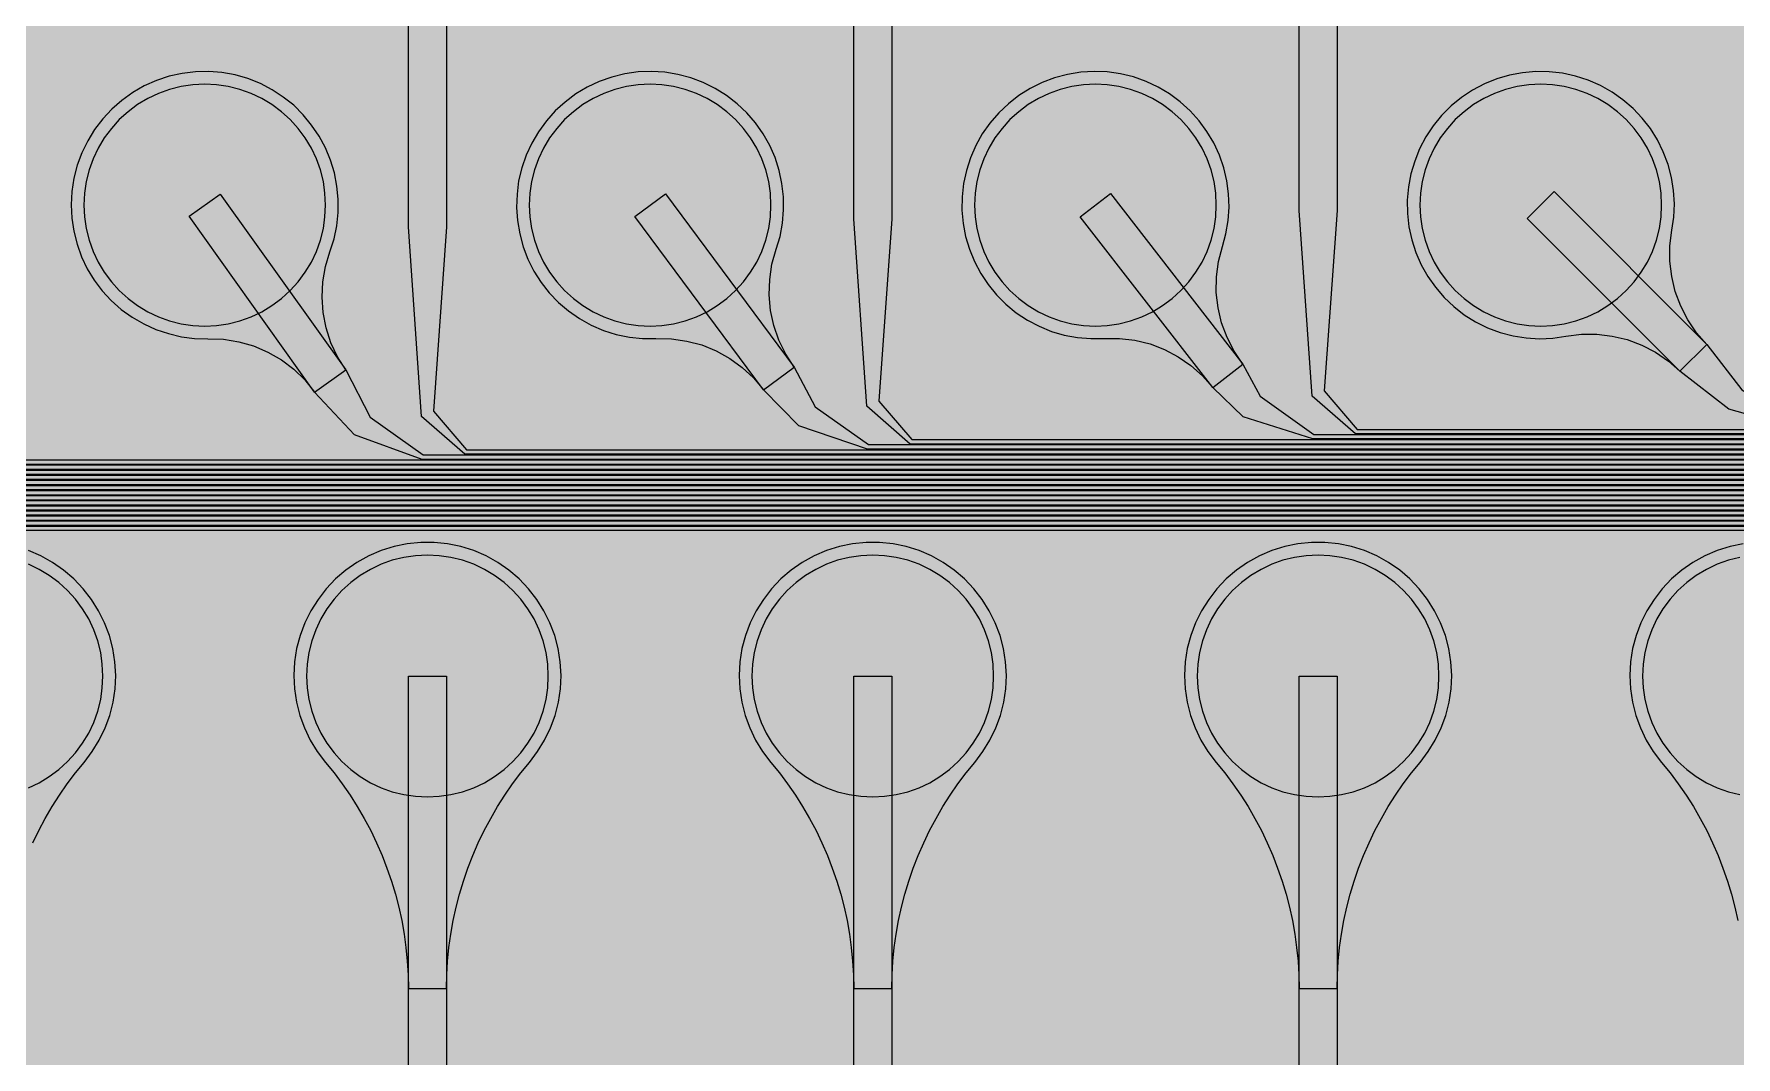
# Model space of a CAD drawing. Header units: metres. Extents: x -7231 to 10969, y -37556 to 1873.
# Drawn here: x 5872 to 7210, y -32340 to -31537 of the extents above; entities that cross this region are included whole.
import ezdxf

# ---------------------------------------------------------------- set-up
doc = ezdxf.new("R2010")
doc.units = ezdxf.units.M
for name, color, linetype in [('Metal1', 4, 'CONTINUOUS'), ('Metal2', 3, 'CONTINUOUS'), ('Polyimide', 7, 'CONTINUOUS'), ('Polyimide_Negative', 5, 'CONTINUOUS')]:
    doc.layers.add(name, color=color, linetype=linetype)

msp = doc.modelspace()

# ---------------------------------------------------------------- hatches: boundary and pattern name
at = {"layer": 'Polyimide'}
msp.add_hatch(color=7, dxfattribs=at).paths.add_polyline_path([(4065.7, -468), (4066.7, -502), (4068.5, -536), (4071.4, -570), (4075.5, -604), (4081, -638), (4088, -672), (4096.5, -706), (4106.6, -740), (4118.3, -774), (4131.6, -808), (4146.5, -842), (4162.9, -876), (4180.7, -910), (4199.8, -944), (4220.2, -978), (4241.7, -1012), (4264.2, -1046), (4287.5, -1080), (4311.5, -1114), (4336, -1148), (4360.9, -1182), (4385.9, -1216), (4410.9, -1250), (4435.7, -1284), (4460.2, -1318), (4484.2, -1352), (4507.5, -1385.9), (4530, -1419.9), (4551.5, -1453.9), (4571.9, -1487.9), (4591.1, -1521.9), (4608.9, -1555.9), (4625.3, -1589.9), (4640.1, -1623.9), (4653.4, -1657.9), (4665.1, -1691.9), (4675.2, -1725.9), (4683.7, -1759.9), (4690.7, -1793.9), (4696.2, -1827.9), (4700.3, -1861.9), (4703.2, -1895.9), (4705.1, -1929.9), (4706.1, -1963.9), (4706.4, -1997.9), (4706.5, -2031.9), (4706.5, -4793), (4710, -4838.4), (4720.2, -4882.7), (4737.1, -4925), (4760.1, -4964.2), (4788.9, -4999.5), (4822.6, -5030), (4860.5, -5055.1), (4901.8, -5074.2), (4901.8, -5074.2), (4970.7, -5105.2), (5034.7, -5145.3), (5092.8, -5193.5), (5143.8, -5249.2), (5186.9, -5311.2), (5221.2, -5378.4), (5246.2, -5449.7), (5261.4, -5523.7), (5266.5, -5599), (5261.4, -5674.3), (5246.2, -5748.3), (5221.2, -5819.6), (5186.9, -5886.8), (5143.8, -5948.8), (5092.8, -6004.5), (5034.7, -6052.7), (4970.7, -6092.8), (4901.8, -6123.8), (4860.5, -6142.9), (4822.6, -6168), (4788.9, -6198.5), (4760.1, -6233.8), (4737.1, -6273), (4720.2, -6315.3), (4710, -6359.6), (4706.5, -6405), (4706.5, -9221.5), (4710, -9266.9), (4720.2, -9311.2), (4737.1, -9353.5), (4760.1, -9392.7), (4788.9, -9428), (4822.6, -9458.5), (4860.5, -9483.6), (4901.8, -9502.7), (4970.7, -9533.7), (5034.7, -9573.8), (5092.8, -9622), (5143.8, -9677.7), (5186.9, -9739.7), (5221.2, -9806.9), (5246.2, -9878.2), (5261.4, -9952.2), (5266.5, -10027.5), (5261.4, -10102.8), (5246.2, -10176.8), (5221.2, -10248.1), (5186.9, -10315.3), (5143.8, -10377.3), (5092.8, -10433), (5034.7, -10481.2), (4970.7, -10521.3), (4901.8, -10552.3), (4860.5, -10571.4), (4822.6, -10596.5), (4788.9, -10627), (4760.1, -10662.3), (4737.1, -10701.5), (4720.2, -10743.8), (4710, -10788.1), (4706.5, -10833.5), (4706.5, -13650), (4710, -13695.4), (4720.2, -13739.7), (4737.1, -13782), (4760.1, -13821.2), (4788.9, -13856.5), (4822.6, -13887), (4860.5, -13912.1), (4901.8, -13931.2), (4970.7, -13962.2), (5034.7, -14002.2), (5092.8, -14050.5), (5143.8, -14106.2), (5186.9, -14168.2), (5221.2, -14235.4), (5246.2, -14306.7), (5261.4, -14380.7), (5266.5, -14456), (5261.4, -14531.3), (5246.2, -14605.3), (5221.2, -14676.5), (5186.9, -14743.8), (5143.8, -14805.8), (5092.8, -14861.5), (5034.7, -14909.7), (4970.7, -14949.8), (4901.8, -14980.8), (4860.5, -14999.9), (4822.6, -15025), (4788.9, -15055.5), (4760.1, -15090.8), (4737.1, -15130), (4720.2, -15172.3), (4710, -15216.6), (4706.5, -15262), (4706.5, -15456), (4720.9, -15750), (4764.1, -16041.3), (4835.7, -16326.8), (4934.9, -16604), (5060.7, -16870.2), (5212.1, -17122.7), (5387.5, -17359.2), (5585.2, -17577.3), (5803.3, -17775), (6039.8, -17950.4), (6292.3, -18101.8), (6558.4, -18227.6), (6835.6, -18326.8), (7121.2, -18398.3), (7412.4, -18441.5), (7706.5, -18456), (9969, -18456), (10047.4, -18459.8), (10125.1, -18471.4), (10201.2, -18490.4), (10275.2, -18516.9), (10346.1, -18550.5), (10413.5, -18590.8), (10476.5, -18637.6), (10534.7, -18690.3), (10587.4, -18748.5), (10634.2, -18811.5), (10674.5, -18878.9), (10708.1, -18949.8), (10734.6, -19023.8), (10753.6, -19099.9), (10765.2, -19177.6), (10769, -19256), (10769, -20895.8), (10730.2, -20951.4), (10694.6, -21009.1), (10662.2, -21068.6), (10633.2, -21129.9), (10607.6, -21192.7), (10585.5, -21256.7), (10566.9, -21322), (10552, -21388.1), (10540.8, -21455), (10533.4, -21522.3), (10529.6, -21590), (10529.6, -21657.8), (10533.4, -21725.5), (10540.8, -21792.9), (10552, -21859.7), (10566.9, -21925.9), (10585.5, -21991.1), (10607.6, -22055.2), (10633.2, -22117.9), (10662.2, -22179.2), (10694.6, -22238.7), (10730.2, -22296.4), (10769, -22352), (10769, -32454.2), (10728.7, -32510.5), (10691.7, -32568.9), (10658, -32629.3), (10627.8, -32691.6), (10601.2, -32755.4), (10578.2, -32820.7), (10558.9, -32887.1), (10543.4, -32954.5), (10531.8, -33022.7), (10524, -33091.4), (10520.1, -33160.5), (10520.1, -33229.7), (10524, -33298.8), (10531.8, -33367.5), (10543.4, -33435.7), (10558.9, -33503.1), (10578.2, -33569.5), (10601.2, -33634.8), (10627.8, -33698.6), (10658, -33760.8), (10691.7, -33821.3), (10728.7, -33879.7), (10769, -33936), (10769, -36556), (10765.2, -36634.4), (10753.6, -36712.1), (10734.6, -36788.2), (10708.1, -36862.1), (10674.5, -36933.1), (10634.2, -37000.5), (10587.4, -37063.5), (10534.7, -37121.7), (10476.5, -37174.4), (10413.5, -37221.2), (10346.1, -37261.5), (10275.2, -37295.1), (10201.2, -37321.6), (10125.1, -37340.6), (10047.4, -37352.1), (9969, -37356), (-6231, -37356), (-6309.4, -37352.1), (-6387.1, -37340.6), (-6463.2, -37321.6), (-6537.2, -37295.1), (-6608.1, -37261.5), (-6675.5, -37221.2), (-6738.5, -37174.4), (-6796.7, -37121.7), (-6849.4, -37063.5), (-6896.2, -37000.5), (-6936.5, -36933.1), (-6970.1, -36862.1), (-6996.6, -36788.2), (-7015.6, -36712.1), (-7027.2, -36634.4), (-7031, -36556), (-7031, -33936), (-6990.7, -33879.8), (-6953.7, -33821.3), (-6920, -33760.9), (-6889.8, -33698.6), (-6863.2, -33634.8), (-6840.2, -33569.5), (-6820.9, -33503.1), (-6805.4, -33435.7), (-6793.7, -33367.5), (-6785.9, -33298.8), (-6782, -33229.7), (-6782, -33160.5), (-6785.9, -33091.4), (-6793.7, -33022.7), (-6805.4, -32954.5), (-6820.9, -32887.1), (-6840.2, -32820.6), (-6863.2, -32755.4), (-6889.8, -32691.5), (-6920, -32629.3), (-6953.7, -32568.9), (-6990.7, -32510.4), (-7031, -32454.2), (-7031, -22364.8), (-6990.7, -22308.6), (-6953.7, -22250.1), (-6920, -22189.7), (-6889.8, -22127.5), (-6863.2, -22063.6), (-6840.2, -21998.4), (-6820.9, -21931.9), (-6805.4, -21864.5), (-6793.7, -21796.3), (-6785.9, -21727.6), (-6782, -21658.5), (-6782, -21589.3), (-6785.9, -21520.3), (-6793.7, -21451.5), (-6805.4, -21383.3), (-6820.9, -21315.9), (-6840.2, -21249.5), (-6863.2, -21184.2), (-6889.8, -21120.4), (-6920, -21058.1), (-6953.7, -20997.7), (-6990.7, -20939.3), (-7031, -20883), (-7031, -19256), (-7027.2, -19177.6), (-7015.6, -19099.9), (-6996.6, -19023.8), (-6970.1, -18949.8), (-6936.5, -18878.9), (-6896.2, -18811.5), (-6849.4, -18748.5), (-6796.7, -18690.3), (-6738.5, -18637.6), (-6675.5, -18590.8), (-6608.1, -18550.5), (-6537.2, -18516.9), (-6463.2, -18490.4), (-6387.1, -18471.4), (-6309.4, -18459.8), (-6231, -18456), (-3968.5, -18456), (-3674.4, -18441.5), (-3383.2, -18398.3), (-3097.6, -18326.8), (-2820.4, -18227.6), (-2554.3, -18101.8), (-2301.8, -17950.4), (-2065.3, -17775), (-1847.2, -17577.3), (-1649.5, -17359.2), (-1474.1, -17122.7), (-1322.7, -16870.2), (-1196.9, -16604), (-1097.7, -16326.8), (-1026.1, -16041.3), (-982.9, -15750), (-968.5, -15456), (-968.5, -15262), (-972, -15216.6), (-982.2, -15172.3), (-999.1, -15130), (-1022.1, -15090.8), (-1050.9, -15055.5), (-1084.6, -15025), (-1122.5, -14999.9), (-1163.8, -14980.8), (-1232.7, -14949.8), (-1296.7, -14909.7), (-1354.8, -14861.5), (-1405.8, -14805.8), (-1448.9, -14743.8), (-1483.2, -14676.5), (-1508.2, -14605.3), (-1523.4, -14531.3), (-1528.5, -14456), (-1523.4, -14380.7), (-1508.2, -14306.7), (-1483.2, -14235.4), (-1448.9, -14168.2), (-1405.8, -14106.2), (-1354.8, -14050.5), (-1296.7, -14002.2), (-1232.7, -13962.2), (-1163.8, -13931.2), (-1122.5, -13912.1), (-1084.6, -13887), (-1050.9, -13856.5), (-1022.1, -13821.2), (-999.1, -13782), (-982.2, -13739.7), (-972, -13695.4), (-968.5, -13650), (-968.5, -12309.6), (-972, -12264.3), (-982.2, -12219.9), (-999.1, -12177.7), (-1022.1, -12138.5), (-1050.9, -12103.2), (-1084.6, -12072.6), (-1122.5, -12047.5), (-1163.8, -12028.5), (-1232.7, -11997.4), (-1296.7, -11957.4), (-1354.8, -11909.1), (-1405.8, -11853.5), (-1448.9, -11791.5), (-1483.2, -11724.2), (-1508.2, -11653), (-1523.4, -11579), (-1528.5, -11503.7), (-1523.4, -11428.3), (-1508.2, -11354.4), (-1483.2, -11283.1), (-1448.9, -11215.9), (-1405.8, -11153.8), (-1354.8, -11098.2), (-1296.7, -11049.9), (-1232.7, -11009.9), (-1163.8, -10978.8), (-1122.5, -10959.8), (-1084.6, -10934.7), (-1050.9, -10904.1), (-1022.1, -10868.9), (-999.1, -10829.6), (-982.2, -10787.4), (-972, -10743), (-968.5, -10697.7), (-968.5, -9357.3), (-972, -9311.9), (-982.2, -9267.6), (-999.1, -9225.4), (-1022.1, -9186.1), (-1050.9, -9150.8), (-1084.6, -9120.3), (-1122.5, -9095.2), (-1163.8, -9076.2), (-1163.8, -9076.2), (-1232.7, -9045.1), (-1296.7, -9005.1), (-1354.8, -8956.8), (-1405.8, -8901.1), (-1448.9, -8839.1), (-1483.2, -8771.9), (-1508.2, -8700.6), (-1523.4, -8626.7), (-1528.5, -8551.3), (-1523.4, -8476), (-1508.2, -8402), (-1483.2, -8330.8), (-1448.9, -8263.5), (-1405.8, -8201.5), (-1354.8, -8145.9), (-1296.7, -8097.6), (-1232.7, -8057.6), (-1163.8, -8026.5), (-1163.8, -8026.5), (-1122.5, -8007.4), (-1084.6, -7982.4), (-1050.9, -7951.8), (-1022.1, -7916.5), (-999.1, -7877.3), (-982.2, -7835), (-972, -7790.7), (-968.5, -7745.4), (-968.5, -6405), (-972, -6359.6), (-982.2, -6315.3), (-999.1, -6273), (-1022.1, -6233.8), (-1050.9, -6198.5), (-1084.6, -6168), (-1122.5, -6142.9), (-1163.8, -6123.8), (-1163.8, -6123.8), (-1232.7, -6092.8), (-1296.7, -6052.7), (-1354.8, -6004.5), (-1405.8, -5948.8), (-1448.9, -5886.8), (-1483.2, -5819.6), (-1508.2, -5748.3), (-1523.4, -5674.3), (-1528.5, -5599), (-1523.4, -5523.7), (-1508.2, -5449.7), (-1483.2, -5378.4), (-1448.9, -5311.2), (-1405.8, -5249.2), (-1354.8, -5193.5), (-1296.7, -5145.3), (-1232.7, -5105.2), (-1163.8, -5074.2), (-1163.8, -5074.2), (-1122.5, -5055.1), (-1084.6, -5030), (-1050.9, -4999.5), (-1022.1, -4964.2), (-999.1, -4925), (-982.2, -4882.7), (-972, -4838.4), (-968.5, -4793), (-968.5, -2031.9), (-968.4, -1997.9), (-968.1, -1963.9), (-967.1, -1929.9), (-965.2, -1895.9), (-962.2, -1861.9), (-958, -1827.9), (-952.4, -1793.9), (-945.3, -1759.9), (-936.6, -1725.9), (-926.4, -1691.9), (-914.4, -1657.9), (-900.9, -1623.9), (-885.7, -1589.9), (-869.1, -1555.9), (-850.9, -1521.9), (-831.4, -1487.9), (-810.6, -1453.9), (-788.7, -1419.9), (-765.8, -1385.9), (-742.1, -1352), (-717.6, -1318), (-692.7, -1284), (-667.4, -1250), (-641.9, -1216), (-616.4, -1182), (-591.1, -1148), (-566.1, -1114), (-541.7, -1080), (-517.9, -1046), (-495, -1012), (-473.1, -978), (-452.4, -944), (-432.8, -910), (-414.7, -876), (-398, -842), (-382.9, -808), (-369.3, -774), (-357.4, -740), (-347.1, -706), (-338.4, -672), (-331.3, -638), (-325.7, -604), (-321.5, -570), (-318.6, -536), (-316.7, -502), (-315.7, -468), (-315.3, -434), (-315.2, -400), (-315.2, 401), (-315.2, 451), (-315.2, 1644), (-270.2, 1644), (-270, 1637.1), (-269.4, 1630.3), (-268.2, 1623.5), (-266.7, 1616.8), (-264.7, 1610.2), (-262.3, 1603.8), (-259.4, 1597.6), (-256.2, 1591.5), (-252.6, 1585.7), (-248.6, 1580.1), (-244.2, 1574.8), (-239.5, 1569.8), (-234.5, 1565.1), (-229.2, 1560.7), (-223.6, 1556.7), (-217.8, 1553.1), (-211.7, 1549.8), (-205.4, 1547), (-199, 1544.6), (-192.4, 1542.6), (-185.7, 1541), (-179, 1539.9), (-172.1, 1539.2), (-165.2, 1539), (-158.4, 1539.2), (-151.5, 1539.9), (-144.8, 1541), (-138.1, 1542.6), (-131.5, 1544.6), (-125.1, 1547), (-118.8, 1549.8), (-112.8, 1553.1), (-106.9, 1556.7), (-101.3, 1560.7), (-96, 1565.1), (-91, 1569.8), (-86.3, 1574.8), (-81.9, 1580.1), (-77.9, 1585.7), (-74.3, 1591.5), (-71.1, 1597.6), (-68.2, 1603.8), (-65.8, 1610.2), (-63.8, 1616.8), (-62.3, 1623.5), (-61.1, 1630.3), (-60.5, 1637.1), (-60.2, 1644), (1853, 1644), (1853, 1573), (3815.2, 1573), (3815.5, 1579.5), (3816.1, 1586.1), (3817.2, 1592.5), (3818.7, 1598.9), (3820.6, 1605.1), (3822.9, 1611.3), (3825.6, 1617.2), (3828.6, 1623), (3832.1, 1628.6), (3835.9, 1633.9), (3840.1, 1638.9), (3844.5, 1643.7), (3849.3, 1648.2), (3854.4, 1652.3), (3859.7, 1656.1), (3865.2, 1659.6), (3871, 1662.7), (3877, 1665.4), (3883.1, 1667.7), (3889.4, 1669.6), (3895.7, 1671.1), (3902.2, 1672.1), (3908.7, 1672.8), (3915.2, 1673), (3921.8, 1672.8), (3928.3, 1672.1), (3934.8, 1671.1), (3941.1, 1669.6), (3947.4, 1667.7), (3953.5, 1665.4), (3959.5, 1662.7), (3965.2, 1659.6), (3970.8, 1656.1), (3976.1, 1652.3), (3981.2, 1648.2), (3986, 1643.7), (3990.4, 1638.9), (3994.6, 1633.9), (3998.4, 1628.6), (4001.9, 1623), (4004.9, 1617.2), (4007.6, 1611.3), (4009.9, 1605.1), (4011.8, 1598.9), (4013.3, 1592.5), (4014.4, 1586.1), (4015, 1579.5), (4015.2, 1573), (4065.2, 1573), (4065.2, 451), (4065.2, 401), (4065.2, -400), (4065.3, -434), (4065.7, -468)])

# ---------------------------------------------------------------- linework, layer by layer
at = {"layer": 'Metal1'}
for points in [[(2176.8, -19211.9), (2176.8, -33154.3), (2205.7, -33183.2), (9402.8, -33183.2), (9431.8, -33154.3), (9431.8, -31879.7), (9402.8, -31850.7), (6910.8, -31850.7), (6876.7, -31821), (6866.5, -31675.3), (6866.5, -30931), (6896.5, -30931), (6896.5, -31675.3), (6886.3, -31817), (6912.2, -31847.2), (9404.2, -31847.2), (9435.2, -31878.3), (9435.2, -33155.7), (9404.2, -33186.8), (2204.3, -33186.8), (2173.2, -33155.7), (2173.2, -19211.9)], [(2184.8, -19211.9), (2184.8, -33146.3), (2213.7, -33175.3), (9394.8, -33175.3), (9423.8, -33146.3), (9423.8, -31887.7), (9394.8, -31858.8), (6560.8, -31858.8), (6526.8, -31829), (6516.5, -31681.7), (6516.5, -30931), (6546.5, -30931), (6546.5, -31681.7), (6536.2, -31825), (6562.2, -31855.2), (9396.2, -31855.2), (9427.3, -31886.3), (9427.3, -33147.7), (9396.2, -33178.8), (2212.3, -33178.8), (2181.2, -33147.7), (2181.2, -19211.9)], [(2192.8, -19211.9), (2192.8, -33138.3), (2221.7, -33167.3), (9386.8, -33167.3), (9415.8, -33138.3), (9415.8, -31895.7), (9386.8, -31866.8), (6210.8, -31866.8), (6176.8, -31837), (6166.5, -31688.1), (6166.5, -30931), (6196.5, -30931), (6196.5, -31688.1), (6186.2, -31833), (6212.2, -31863.2), (9388.2, -31863.2), (9419.2, -31894.3), (9419.2, -33139.7), (9388.2, -33170.8), (2220.3, -33170.8), (2189.2, -33139.7), (2189.2, -19211.9)], [(2200.8, -19211.9), (2200.8, -33130.3), (2229.7, -33159.2), (9378.8, -33159.2), (9407.8, -33130.3), (9407.8, -31903.7), (9378.8, -31874.7), (5860.8, -31874.7), (5826.8, -31844.9), (5816.5, -31694.5), (5816.5, -30931), (5846.5, -30931), (5846.5, -31694.5), (5836.2, -31841.1), (5862.2, -31871.2), (9380.2, -31871.2), (9411.3, -31902.3), (9411.3, -33131.7), (9380.2, -33162.8), (2228.3, -33162.8), (2197.2, -33131.7), (2197.2, -19211.9)], [(2208.8, -19211.9), (2208.8, -33122.3), (2237.7, -33151.3), (9370.8, -33151.3), (9399.8, -33122.3), (9399.8, -31911.7), (9370.8, -31882.7), (5510.8, -31882.7), (5476.8, -31852.9), (5466.5, -31700.9), (5466.5, -30931), (5496.5, -30931), (5496.5, -31700.9), (5486.2, -31849.1), (5512.2, -31879.2), (9372.2, -31879.2), (9403.2, -31910.3), (9403.2, -33123.7), (9372.2, -33154.8), (2236.3, -33154.8), (2205.2, -33123.7), (2205.2, -19211.9)], [(2216.8, -19211.9), (2216.8, -33114.3), (2245.7, -33143.2), (9362.8, -33143.2), (9391.8, -33114.3), (9391.8, -31919.7), (9362.8, -31890.8), (5160.8, -31890.8), (5126.9, -31860.9), (5116.5, -31707.3), (5116.5, -30931), (5146.5, -30931), (5146.5, -31707.3), (5136.1, -31857.1), (5162.2, -31887.2), (9364.2, -31887.2), (9395.3, -31918.3), (9395.3, -33115.7), (9364.2, -33146.8), (2244.3, -33146.8), (2213.2, -33115.7), (2213.2, -19211.9)], [(2224.8, -19211.9), (2224.8, -33106.3), (2253.7, -33135.3), (9354.8, -33135.3), (9383.8, -33106.3), (9383.8, -31927.7), (9354.8, -31898.8), (4810.8, -31898.8), (4776.9, -31868.9), (4766.5, -31713.7), (4766.5, -30931), (4796.5, -30931), (4796.5, -31713.7), (4786.1, -31865.1), (4812.2, -31895.2), (9356.2, -31895.2), (9387.2, -31926.3), (9387.2, -33107.7), (9356.2, -33138.8), (2252.3, -33138.8), (2221.2, -33107.7), (2221.2, -19211.9)], [(2232.8, -19211.9), (2232.8, -33098.3), (2261.7, -33127.3), (9346.8, -33127.3), (9375.8, -33098.3), (9375.8, -31935.7), (9346.8, -31906.7), (4460.8, -31906.7), (4426.9, -31876.9), (4416.5, -31720.1), (4416.5, -30931), (4446.5, -30931), (4446.5, -31720.1), (4436.1, -31873.1), (4462.2, -31903.2), (9348.2, -31903.2), (9379.3, -31934.3), (9379.3, -33099.7), (9348.2, -33130.8), (2260.3, -33130.8), (2229.2, -33099.7), (2229.2, -19211.9)], [(2240.8, -19211.9), (2240.8, -33090.3), (2269.7, -33119.2), (9338.8, -33119.2), (9367.8, -33090.3), (9367.8, -31943.7), (9338.8, -31914.7), (4110.8, -31914.7), (4076.9, -31884.9), (4066.5, -31726.5), (4066.5, -30931), (4096.5, -30931), (4096.5, -31726.5), (4086.1, -31881.1), (4112.2, -31911.2), (9340.2, -31911.2), (9371.2, -31942.3), (9371.2, -33091.7), (9340.2, -33122.8), (2268.3, -33122.8), (2237.2, -33091.7), (2237.2, -19211.9)], [(2248.8, -19211.9), (2248.8, -33082.3), (2277.7, -33111.3), (9330.8, -33111.3), (9359.8, -33082.3), (9359.8, -31951.7), (9330.8, -31922.8), (3760.8, -31922.8), (3726.9, -31892.9), (3716.5, -31732.9), (3716.5, -30931), (3746.5, -30931), (3746.5, -31732.9), (3736.1, -31889.1), (3762.2, -31919.2), (9332.2, -31919.2), (9363.3, -31950.3), (9363.3, -33083.7), (9332.2, -33114.8), (2276.3, -33114.8), (2245.2, -33083.7), (2245.2, -19211.9)], [(2304.8, -19211.9), (2304.8, -33026.3), (2333.7, -33055.2), (6850.8, -33055.2), (6877, -33025.1), (6866.5, -32863.7), (6866.5, -32041), (6896.5, -32041), (6896.5, -32863.7), (6886, -33028.9), (6852.2, -33058.8), (2332.3, -33058.8), (2301.2, -33027.7), (2301.2, -19211.9)], [(2312.8, -19211.9), (2312.8, -33018.3), (2341.7, -33047.2), (6500.8, -33047.2), (6527, -33017.1), (6516.5, -32857.3), (6516.5, -32041), (6546.5, -32041), (6546.5, -32857.3), (6536, -33020.9), (6502.2, -33050.8), (2340.3, -33050.8), (2309.2, -33019.7), (2309.2, -19211.9)], [(2320.8, -19211.9), (2320.8, -33010.3), (2349.7, -33039.3), (6150.8, -33039.3), (6177, -33009.1), (6166.5, -32850.9), (6166.5, -32041), (6196.5, -32041), (6196.5, -32850.9), (6186, -33012.9), (6152.2, -33042.8), (2348.3, -33042.8), (2317.2, -33011.7), (2317.2, -19211.9)], [(7215.6, -31937.2), (7205.3, -31939.3), (7195.1, -31942.5), (7185.4, -31946.7), (7176.1, -31951.8), (7167.4, -31957.8), (7159.3, -31964.7), (7152, -31972.4), (7145.5, -31980.8), (7139.9, -31989.8), (7135.2, -31999.3), (7131.4, -32009.2), (7128.7, -32019.4), (7127.1, -32029.9), (7126.5, -32040.5), (7127, -32051.1), (7128.5, -32061.6), (7131.1, -32071.9), (7134.8, -32081.8), (7139.4, -32091.4), (7144.9, -32100.4), (7151.4, -32108.9), (7158.1, -32117.2), (7164.6, -32125.8), (7170.7, -32134.6), (7176.4, -32143.6), (7181.8, -32152.9), (7186.9, -32162.4), (7191.5, -32172.1), (7195.8, -32181.9), (7199.7, -32191.9), (7203.2, -32202.1), (7206.3, -32212.4), (7209, -32222.7), (7211.3, -32233.2)], [(5871.5, -32172.1), (5876.1, -32162.4), (5881.2, -32152.9), (5886.6, -32143.6), (5892.3, -32134.6), (5898.4, -32125.8), (5904.9, -32117.2), (5911.6, -32108.9), (5918.1, -32100.4), (5923.6, -32091.4), (5928.2, -32081.8), (5931.9, -32071.9), (5934.5, -32061.6), (5936, -32051.1), (5936.5, -32040.5), (5935.9, -32029.9), (5934.3, -32019.4), (5931.6, -32009.2), (5927.8, -31999.3), (5923.1, -31989.8), (5917.5, -31980.8), (5911, -31972.4), (5903.7, -31964.7), (5895.6, -31957.8), (5886.9, -31951.8), (5877.6, -31946.7), (5867.9, -31942.5)]]:
    msp.add_lwpolyline(points, dxfattribs=at)
for points in [[(6196.5, -32286.6), (6196.7, -32275.8), (6197.3, -32265.1), (6198.4, -32254.4), (6199.8, -32243.8), (6201.7, -32233.2), (6204, -32222.7), (6206.7, -32212.4), (6209.8, -32202.1), (6213.3, -32191.9), (6217.2, -32181.9), (6221.5, -32172.1), (6226.1, -32162.4), (6231.2, -32152.9), (6236.6, -32143.6), (6242.3, -32134.6), (6248.4, -32125.8), (6254.9, -32117.2), (6261.6, -32108.9), (6268.1, -32100.4), (6273.6, -32091.4), (6278.2, -32081.8), (6281.9, -32071.9), (6284.5, -32061.6), (6286, -32051.1), (6286.5, -32040.5), (6285.9, -32029.9), (6284.3, -32019.4), (6281.6, -32009.2), (6277.8, -31999.3), (6273.1, -31989.8), (6267.5, -31980.8), (6261, -31972.4), (6253.7, -31964.7), (6245.6, -31957.8), (6236.9, -31951.8), (6227.6, -31946.7), (6217.9, -31942.5), (6207.7, -31939.3), (6197.4, -31937.2), (6186.8, -31936.1), (6176.2, -31936.1), (6165.6, -31937.2), (6155.3, -31939.3), (6145.1, -31942.5), (6135.4, -31946.7), (6126.1, -31951.8), (6117.4, -31957.8), (6109.3, -31964.7), (6102, -31972.4), (6095.5, -31980.8), (6089.9, -31989.8), (6085.2, -31999.3), (6081.4, -32009.2), (6078.7, -32019.4), (6077.1, -32029.9), (6076.5, -32040.5), (6077, -32051.1), (6078.5, -32061.6), (6081.1, -32071.9), (6084.8, -32081.8), (6089.4, -32091.4), (6094.9, -32100.4), (6101.4, -32108.9), (6108.1, -32117.2), (6114.6, -32125.8), (6120.7, -32134.6), (6126.4, -32143.6), (6131.8, -32152.9), (6136.9, -32162.4), (6141.5, -32172.1), (6145.8, -32181.9), (6149.7, -32191.9), (6153.2, -32202.1), (6156.3, -32212.4), (6159, -32222.7), (6161.3, -32233.2), (6163.2, -32243.8), (6164.6, -32254.4), (6165.7, -32265.1), (6166.3, -32275.8), (6166.5, -32286.6), (6196.5, -32286.6)], [(6546.5, -32286.6), (6546.7, -32275.8), (6547.3, -32265.1), (6548.4, -32254.4), (6549.8, -32243.8), (6551.7, -32233.2), (6554, -32222.7), (6556.7, -32212.4), (6559.8, -32202.1), (6563.3, -32191.9), (6567.2, -32181.9), (6571.5, -32172.1), (6576.1, -32162.4), (6581.2, -32152.9), (6586.6, -32143.6), (6592.3, -32134.6), (6598.4, -32125.8), (6604.9, -32117.2), (6611.6, -32108.9), (6618.1, -32100.4), (6623.6, -32091.4), (6628.2, -32081.8), (6631.9, -32071.9), (6634.5, -32061.6), (6636, -32051.1), (6636.5, -32040.5), (6635.9, -32029.9), (6634.3, -32019.4), (6631.6, -32009.2), (6627.8, -31999.3), (6623.1, -31989.8), (6617.5, -31980.8), (6611, -31972.4), (6603.7, -31964.7), (6595.6, -31957.8), (6586.9, -31951.8), (6577.6, -31946.7), (6567.9, -31942.5), (6557.7, -31939.3), (6547.4, -31937.2), (6536.8, -31936.1), (6526.2, -31936.1), (6515.6, -31937.2), (6505.3, -31939.3), (6495.1, -31942.5), (6485.4, -31946.7), (6476.1, -31951.8), (6467.4, -31957.8), (6459.3, -31964.7), (6452, -31972.4), (6445.5, -31980.8), (6439.9, -31989.8), (6435.2, -31999.3), (6431.4, -32009.2), (6428.7, -32019.4), (6427.1, -32029.9), (6426.5, -32040.5), (6427, -32051.1), (6428.5, -32061.6), (6431.1, -32071.9), (6434.8, -32081.8), (6439.4, -32091.4), (6444.9, -32100.4), (6451.4, -32108.9), (6458.1, -32117.2), (6464.6, -32125.8), (6470.7, -32134.6), (6476.4, -32143.6), (6481.8, -32152.9), (6486.9, -32162.4), (6491.5, -32172.1), (6495.8, -32181.9), (6499.7, -32191.9), (6503.2, -32202.1), (6506.3, -32212.4), (6509, -32222.7), (6511.3, -32233.2), (6513.2, -32243.8), (6514.6, -32254.4), (6515.7, -32265.1), (6516.3, -32275.8), (6516.5, -32286.6), (6546.5, -32286.6)], [(6896.5, -32286.6), (6896.7, -32275.8), (6897.3, -32265.1), (6898.4, -32254.4), (6899.8, -32243.8), (6901.7, -32233.2), (6904, -32222.7), (6906.7, -32212.4), (6909.8, -32202.1), (6913.3, -32191.9), (6917.2, -32181.9), (6921.5, -32172.1), (6926.1, -32162.4), (6931.2, -32152.9), (6936.6, -32143.6), (6942.3, -32134.6), (6948.4, -32125.8), (6954.9, -32117.2), (6961.6, -32108.9), (6968.1, -32100.4), (6973.6, -32091.4), (6978.2, -32081.8), (6981.9, -32071.9), (6984.5, -32061.6), (6986, -32051.1), (6986.5, -32040.5), (6985.9, -32029.9), (6984.3, -32019.4), (6981.6, -32009.2), (6977.8, -31999.3), (6973.1, -31989.8), (6967.5, -31980.8), (6961, -31972.4), (6953.7, -31964.7), (6945.6, -31957.8), (6936.9, -31951.8), (6927.6, -31946.7), (6917.9, -31942.5), (6907.7, -31939.3), (6897.4, -31937.2), (6886.8, -31936.1), (6876.2, -31936.1), (6865.6, -31937.2), (6855.3, -31939.3), (6845.1, -31942.5), (6835.4, -31946.7), (6826.1, -31951.8), (6817.4, -31957.8), (6809.3, -31964.7), (6802, -31972.4), (6795.5, -31980.8), (6789.9, -31989.8), (6785.2, -31999.3), (6781.4, -32009.2), (6778.7, -32019.4), (6777.1, -32029.9), (6776.5, -32040.5), (6777, -32051.1), (6778.5, -32061.6), (6781.1, -32071.9), (6784.8, -32081.8), (6789.4, -32091.4), (6794.9, -32100.4), (6801.4, -32108.9), (6808.1, -32117.2), (6814.6, -32125.8), (6820.7, -32134.6), (6826.4, -32143.6), (6831.8, -32152.9), (6836.9, -32162.4), (6841.5, -32172.1), (6845.8, -32181.9), (6849.7, -32191.9), (6853.2, -32202.1), (6856.3, -32212.4), (6859, -32222.7), (6861.3, -32233.2), (6863.2, -32243.8), (6864.6, -32254.4), (6865.7, -32265.1), (6866.3, -32275.8), (6866.5, -32286.6), (6896.5, -32286.6)]]:
    msp.add_lwpolyline(points, close=True, dxfattribs=at)
at = {"layer": 'Metal2'}
for points in [[(2172.8, -19211.9), (2172.8, -33158.3), (2201.7, -33187.3), (9406.8, -33187.3), (9435.8, -33158.3), (9435.8, -31875.7), (9406.8, -31846.8), (7260.2, -31846.8), (7204.2, -31831.4), (7165.9, -31801.6), (7045.9, -31681.6), (7067.1, -31660.4), (7187.1, -31780.4), (7214.4, -31816.2), (7260.8, -31843.2), (9408.2, -31843.2), (9439.2, -31874.3), (9439.2, -33159.7), (9408.2, -33190.8), (2200.3, -33190.8), (2169.2, -33159.7), (2169.2, -19211.9)], [(2180.8, -19211.9), (2180.8, -33150.3), (2209.7, -33179.3), (9398.8, -33179.3), (9427.8, -33150.3), (9427.8, -31883.7), (9398.8, -31854.7), (6877.3, -31854.7), (6822.7, -31837.4), (6798.7, -31814.3), (6694.6, -31680.2), (6718.4, -31661.8), (6822.4, -31795.9), (6835.9, -31821.2), (6878.1, -31851.2), (9400.2, -31851.2), (9431.2, -31882.3), (9431.2, -33151.7), (9400.2, -33182.8), (2208.3, -33182.8), (2177.2, -33151.7), (2177.2, -19211.9)], [(2188.8, -19211.9), (2188.8, -33142.3), (2217.7, -33171.2), (9390.8, -33171.2), (9419.8, -33142.3), (9419.8, -31891.7), (9390.8, -31862.7), (6527.3, -31862.7), (6473.5, -31844.5), (6445.7, -31816.2), (6344.5, -31679.9), (6368.5, -31662.1), (6469.8, -31798.3), (6486.2, -31829.4), (6528.1, -31859.2), (9392.2, -31859.2), (9423.2, -31890.3), (9423.2, -33143.7), (9392.2, -33174.8), (2216.3, -33174.8), (2185.2, -33143.7), (2185.2, -19211.9)], [(2196.8, -19211.9), (2196.8, -33134.3), (2225.7, -33163.3), (9382.8, -33163.3), (9411.8, -33134.3), (9411.8, -31899.7), (9382.8, -31870.8), (6177.3, -31870.8), (6124.2, -31851.6), (6092.8, -31817.9), (5994.3, -31679.7), (6018.7, -31662.3), (6117.3, -31800.5), (6136.4, -31837.5), (6178.1, -31867.2), (9384.2, -31867.2), (9415.2, -31898.3), (9415.2, -33135.7), (9384.2, -33166.8), (2224.3, -33166.8), (2193.2, -33135.7), (2193.2, -19211.9)], [(2204.8, -19211.9), (2204.8, -33126.3), (2233.7, -33155.2), (9374.8, -33155.2), (9403.8, -33126.3), (9403.8, -31907.7), (9374.8, -31878.8), (5827.3, -31878.8), (5774.9, -31858.8), (5740.1, -31819.5), (5644.1, -31679.5), (5668.9, -31662.5), (5764.8, -31802.5), (5786.6, -31845.7), (5828.1, -31875.2), (9376.2, -31875.2), (9407.2, -31906.3), (9407.2, -33127.7), (9376.2, -33158.8), (2232.3, -33158.8), (2201.2, -33127.7), (2201.2, -19211.9)], [(2212.8, -19211.9), (2212.8, -33118.3), (2241.7, -33147.2), (9366.8, -33147.2), (9395.8, -33118.3), (9395.8, -31915.7), (9366.8, -31886.7), (5477.3, -31886.7), (5425.5, -31866.2), (5387.4, -31820.9), (5294, -31679.3), (5319, -31662.7), (5412.5, -31804.4), (5436.9, -31853.8), (5478.2, -31883.2), (9368.2, -31883.2), (9399.2, -31914.3), (9399.2, -33119.7), (9368.2, -33150.8), (2240.3, -33150.8), (2209.2, -33119.7), (2209.2, -19211.9)], [(2220.8, -19211.9), (2220.8, -33110.3), (2249.7, -33139.3), (9358.8, -33139.3), (9387.8, -33110.3), (9387.8, -31923.7), (9358.8, -31894.7), (5127.3, -31894.7), (5076.1, -31873.5), (5034.9, -31822.2), (4943.8, -31679.1), (4969.2, -31662.9), (5060.2, -31806.1), (5087.1, -31861.8), (5128.2, -31891.2), (9360.2, -31891.2), (9391.2, -31922.3), (9391.2, -33111.7), (9360.2, -33142.8), (2248.3, -33142.8), (2217.2, -33111.7), (2217.2, -19211.9)], [(2228.8, -19211.9), (2228.8, -33102.3), (2257.7, -33131.2), (9350.8, -33131.2), (9379.8, -33102.3), (9379.8, -31931.7), (9350.8, -31902.8), (4777.3, -31902.8), (4726.7, -31881), (4682.5, -31823.5), (4593.7, -31678.8), (4619.3, -31663.2), (4708.1, -31807.8), (4737.3, -31869.9), (4778.2, -31899.2), (9352.2, -31899.2), (9383.2, -31930.3), (9383.2, -33103.7), (9352.2, -33134.8), (2256.3, -33134.8), (2225.2, -33103.7), (2225.2, -19211.9)], [(2236.8, -19211.9), (2236.8, -33094.3), (2265.7, -33123.3), (9342.8, -33123.3), (9371.8, -33094.3), (9371.8, -31939.7), (9342.8, -31910.8), (4427.2, -31910.8), (4377.3, -31888.4), (4330.2, -31824.6), (4243.6, -31678.7), (4269.4, -31663.3), (4356, -31809.3), (4387.6, -31878), (4428.2, -31907.2), (9344.2, -31907.2), (9375.2, -31938.3), (9375.2, -33095.7), (9344.2, -33126.8), (2264.3, -33126.8), (2233.2, -33095.7), (2233.2, -19211.9)], [(2244.8, -19211.9), (2244.8, -33086.3), (2273.7, -33115.3), (9334.8, -33115.3), (9363.8, -33086.3), (9363.8, -31947.7), (9334.8, -31918.7), (4077.2, -31918.7), (4027.8, -31896), (3978, -31825.6), (3893.5, -31678.5), (3919.5, -31663.5), (4004, -31810.7), (4037.8, -31886), (4078.2, -31915.2), (9336.2, -31915.2), (9367.2, -31946.3), (9367.2, -33087.7), (9336.2, -33118.8), (2272.3, -33118.8), (2241.2, -33087.7), (2241.2, -19211.9)], [(2252.8, -19211.9), (2252.8, -33078.3), (2281.7, -33107.2), (9326.8, -33107.2), (9355.8, -33078.3), (9355.8, -31955.7), (9326.8, -31926.7), (3727.2, -31926.7), (3678.3, -31903.5), (3625.9, -31826.6), (3543.4, -31678.3), (3569.6, -31663.7), (3652.1, -31812), (3688, -31894), (3728.2, -31923.2), (9328.2, -31923.2), (9359.2, -31954.3), (9359.2, -33079.7), (9328.2, -33110.8), (2280.3, -33110.8), (2249.2, -33079.7), (2249.2, -19211.9)]]:
    msp.add_lwpolyline(points, dxfattribs=at)
for points in [[(6117.3, -31800.5), (6110.8, -31790.1), (6105.6, -31779.1), (6101.9, -31767.5), (6099.5, -31755.5), (6098.7, -31743.4), (6099.3, -31731.2), (6101.4, -31719.2), (6104.9, -31707.6), (6108.1, -31697.6), (6110.2, -31687.3), (6111.3, -31676.9), (6111.4, -31666.4), (6110.4, -31656), (6108.4, -31645.7), (6105.4, -31635.7), (6101.4, -31626), (6096.4, -31616.8), (6090.5, -31608.1), (6083.9, -31600), (6076.4, -31592.6), (6068.2, -31586.1), (6059.5, -31580.3), (6050.2, -31575.5), (6040.4, -31571.6), (6030.4, -31568.7), (6020, -31566.9), (6009.6, -31566), (5999.1, -31566.3), (5988.7, -31567.5), (5978.5, -31569.8), (5968.5, -31573.1), (5959, -31577.4), (5949.9, -31582.6), (5941.3, -31588.7), (5933.5, -31595.6), (5926.3, -31603.2), (5919.9, -31611.6), (5914.5, -31620.5), (5909.9, -31629.9), (5906.3, -31639.7), (5903.6, -31649.9), (5902.1, -31660.2), (5901.5, -31670.7), (5902, -31681.2), (5903.5, -31691.5), (5906.1, -31701.7), (5909.7, -31711.6), (5914.2, -31721), (5919.6, -31730), (5925.9, -31738.3), (5933, -31746), (5940.9, -31753), (5949.4, -31759.1), (5958.5, -31764.4), (5968, -31768.7), (5977.9, -31772), (5988.1, -31774.4), (5998.5, -31775.7), (6009, -31776), (6021.2, -31776.4), (6033.2, -31778.3), (6044.9, -31781.7), (6056.1, -31786.5), (6066.7, -31792.6), (6076.4, -31799.9), (6085.2, -31808.4), (6092.8, -31817.9), (6117.3, -31800.5)], [(6469.8, -31798.3), (6463.1, -31788.1), (6457.7, -31777.1), (6453.7, -31765.6), (6451.2, -31753.7), (6450.1, -31741.6), (6450.5, -31729.4), (6452.3, -31717.4), (6455.6, -31705.6), (6458.6, -31695.6), (6460.5, -31685.3), (6461.4, -31674.8), (6461.3, -31664.4), (6460.1, -31653.9), (6457.9, -31643.7), (6454.7, -31633.7), (6450.5, -31624.1), (6445.3, -31615), (6439.3, -31606.4), (6432.4, -31598.5), (6424.8, -31591.3), (6416.6, -31584.9), (6407.7, -31579.3), (6398.3, -31574.7), (6388.5, -31571), (6378.3, -31568.3), (6368, -31566.6), (6357.5, -31566), (6347.1, -31566.4), (6336.7, -31567.9), (6326.5, -31570.4), (6316.6, -31573.9), (6307.1, -31578.3), (6298.1, -31583.7), (6289.7, -31590), (6282, -31597), (6275, -31604.8), (6268.8, -31613.3), (6263.5, -31622.3), (6259.1, -31631.8), (6255.7, -31641.7), (6253.2, -31651.9), (6251.9, -31662.3), (6251.5, -31672.8), (6252.2, -31683.2), (6254, -31693.6), (6256.7, -31703.7), (6260.5, -31713.5), (6265.2, -31722.8), (6270.8, -31731.7), (6277.3, -31739.9), (6284.5, -31747.5), (6292.5, -31754.2), (6301.1, -31760.2), (6310.3, -31765.3), (6319.9, -31769.4), (6329.9, -31772.6), (6340.2, -31774.7), (6350.6, -31775.8), (6361.1, -31775.9), (6373.3, -31776.1), (6385.3, -31777.8), (6397.1, -31780.9), (6408.4, -31785.5), (6419.1, -31791.4), (6428.9, -31798.5), (6437.8, -31806.8), (6445.7, -31816.2), (6469.8, -31798.3)], [(6822.4, -31795.9), (6815.5, -31785.8), (6809.9, -31775), (6805.7, -31763.6), (6802.9, -31751.7), (6801.5, -31739.6), (6801.6, -31727.4), (6803.3, -31715.4), (6806.3, -31703.6), (6809.1, -31693.5), (6810.8, -31683.1), (6811.5, -31672.7), (6811.1, -31662.2), (6809.7, -31651.8), (6807.3, -31641.6), (6803.9, -31631.7), (6799.5, -31622.2), (6794.1, -31613.2), (6787.9, -31604.7), (6780.9, -31596.9), (6773.2, -31589.9), (6764.8, -31583.6), (6755.8, -31578.3), (6746.3, -31573.8), (6736.4, -31570.3), (6726.2, -31567.9), (6715.8, -31566.4), (6705.4, -31566), (6694.9, -31566.6), (6684.6, -31568.3), (6674.4, -31571), (6664.6, -31574.7), (6655.2, -31579.4), (6646.4, -31584.9), (6638.1, -31591.4), (6630.5, -31598.6), (6623.6, -31606.5), (6617.6, -31615.1), (6612.5, -31624.2), (6608.3, -31633.8), (6605.1, -31643.8), (6602.9, -31654.1), (6601.7, -31664.5), (6601.6, -31674.9), (6602.5, -31685.4), (6604.4, -31695.7), (6607.4, -31705.7), (6611.4, -31715.4), (6616.3, -31724.7), (6622.1, -31733.4), (6628.7, -31741.5), (6636.1, -31748.9), (6644.2, -31755.6), (6653, -31761.3), (6662.3, -31766.2), (6672, -31770.2), (6682, -31773.1), (6692.3, -31775), (6702.8, -31775.9), (6713.2, -31775.8), (6725.4, -31775.7), (6737.5, -31777.2), (6749.4, -31780.1), (6760.8, -31784.4), (6771.5, -31790.1), (6781.5, -31797), (6790.6, -31805.1), (6798.7, -31814.3), (6822.4, -31795.9)], [(7187.1, -31780.4), (7179, -31771.3), (7172.1, -31761.2), (7166.5, -31750.4), (7162.2, -31739), (7159.4, -31727.2), (7158, -31715.1), (7158, -31702.9), (7159.6, -31690.8), (7161.1, -31680.4), (7161.5, -31670), (7160.9, -31659.5), (7159.2, -31649.2), (7156.5, -31639), (7152.8, -31629.2), (7148.2, -31619.8), (7142.6, -31610.9), (7136.2, -31602.7), (7129, -31595.1), (7121.1, -31588.2), (7112.5, -31582.2), (7103.4, -31577), (7093.8, -31572.8), (7083.8, -31569.6), (7073.6, -31567.4), (7063.1, -31566.2), (7052.7, -31566.1), (7042.2, -31567), (7031.9, -31568.9), (7021.9, -31571.9), (7012.2, -31575.8), (7002.9, -31580.7), (6994.2, -31586.5), (6986.1, -31593.1), (6978.6, -31600.6), (6972, -31608.7), (6966.2, -31617.4), (6961.3, -31626.7), (6957.4, -31636.4), (6954.4, -31646.4), (6952.5, -31656.7), (6951.6, -31667.2), (6951.7, -31677.6), (6952.9, -31688.1), (6955.1, -31698.3), (6958.3, -31708.3), (6962.5, -31717.9), (6967.7, -31727), (6973.7, -31735.6), (6980.6, -31743.5), (6988.2, -31750.7), (6996.4, -31757.1), (7005.3, -31762.7), (7014.7, -31767.3), (7024.5, -31771), (7034.7, -31773.7), (7045, -31775.4), (7055.5, -31776), (7065.9, -31775.6), (7076.3, -31774.1), (7088.4, -31772.5), (7100.6, -31772.5), (7112.7, -31773.9), (7124.5, -31776.7), (7135.9, -31781), (7146.7, -31786.6), (7156.8, -31793.5), (7165.9, -31801.6), (7187.1, -31780.4)]]:
    msp.add_lwpolyline(points, close=True, dxfattribs=at)
at = {"layer": 'Polyimide_Negative'}
for points in [[(6101.5, -31671), (6101, -31661.7), (6099.7, -31652.5), (6097.4, -31643.4), (6094.3, -31634.6), (6090.3, -31626.2), (6085.5, -31618.2), (6079.9, -31610.7), (6073.7, -31603.8), (6066.8, -31597.6), (6059.3, -31592), (6051.3, -31587.2), (6042.9, -31583.2), (6034.1, -31580.1), (6025, -31577.8), (6015.8, -31576.5), (6006.5, -31576), (5997.2, -31576.5), (5988, -31577.8), (5978.9, -31580.1), (5970.1, -31583.2), (5961.7, -31587.2), (5953.7, -31592), (5946.2, -31597.6), (5939.3, -31603.8), (5933.1, -31610.7), (5927.5, -31618.2), (5922.7, -31626.2), (5918.7, -31634.6), (5915.6, -31643.4), (5913.3, -31652.5), (5912, -31661.7), (5911.5, -31671), (5912, -31680.3), (5913.3, -31689.5), (5915.6, -31698.6), (5918.7, -31707.4), (5922.7, -31715.8), (5927.5, -31723.8), (5933.1, -31731.3), (5939.3, -31738.2), (5946.2, -31744.4), (5953.7, -31750), (5961.7, -31754.8), (5970.1, -31758.8), (5978.9, -31761.9), (5988, -31764.2), (5997.2, -31765.5), (6006.5, -31766), (6015.8, -31765.5), (6025, -31764.2), (6034.1, -31761.9), (6042.9, -31758.8), (6051.3, -31754.8), (6059.3, -31750), (6066.8, -31744.4), (6073.7, -31738.2), (6079.9, -31731.3), (6085.5, -31723.8), (6090.3, -31715.8), (6094.3, -31707.4), (6097.4, -31698.6), (6099.7, -31689.5), (6101, -31680.3), (6101.5, -31671)], [(6451.5, -31671), (6451, -31661.7), (6449.7, -31652.5), (6447.4, -31643.4), (6444.3, -31634.6), (6440.3, -31626.2), (6435.5, -31618.2), (6429.9, -31610.7), (6423.7, -31603.8), (6416.8, -31597.6), (6409.3, -31592), (6401.3, -31587.2), (6392.9, -31583.2), (6384.1, -31580.1), (6375, -31577.8), (6365.8, -31576.5), (6356.5, -31576), (6347.2, -31576.5), (6338, -31577.8), (6328.9, -31580.1), (6320.1, -31583.2), (6311.7, -31587.2), (6303.7, -31592), (6296.2, -31597.6), (6289.3, -31603.8), (6283.1, -31610.7), (6277.5, -31618.2), (6272.7, -31626.2), (6268.7, -31634.6), (6265.6, -31643.4), (6263.3, -31652.5), (6262, -31661.7), (6261.5, -31671), (6262, -31680.3), (6263.3, -31689.5), (6265.6, -31698.6), (6268.7, -31707.4), (6272.7, -31715.8), (6277.5, -31723.8), (6283.1, -31731.3), (6289.3, -31738.2), (6296.2, -31744.4), (6303.7, -31750), (6311.7, -31754.8), (6320.1, -31758.8), (6328.9, -31761.9), (6338, -31764.2), (6347.2, -31765.5), (6356.5, -31766), (6365.8, -31765.5), (6375, -31764.2), (6384.1, -31761.9), (6392.9, -31758.8), (6401.3, -31754.8), (6409.3, -31750), (6416.8, -31744.4), (6423.7, -31738.2), (6429.9, -31731.3), (6435.5, -31723.8), (6440.3, -31715.8), (6444.3, -31707.4), (6447.4, -31698.6), (6449.7, -31689.5), (6451, -31680.3), (6451.5, -31671)], [(6801.5, -31671), (6801, -31661.7), (6799.7, -31652.5), (6797.4, -31643.4), (6794.3, -31634.6), (6790.3, -31626.2), (6785.5, -31618.2), (6779.9, -31610.7), (6773.7, -31603.8), (6766.8, -31597.6), (6759.3, -31592), (6751.3, -31587.2), (6742.9, -31583.2), (6734.1, -31580.1), (6725, -31577.8), (6715.8, -31576.5), (6706.5, -31576), (6697.2, -31576.5), (6688, -31577.8), (6678.9, -31580.1), (6670.1, -31583.2), (6661.7, -31587.2), (6653.7, -31592), (6646.2, -31597.6), (6639.3, -31603.8), (6633.1, -31610.7), (6627.5, -31618.2), (6622.7, -31626.2), (6618.7, -31634.6), (6615.6, -31643.4), (6613.3, -31652.5), (6612, -31661.7), (6611.5, -31671), (6612, -31680.3), (6613.3, -31689.5), (6615.6, -31698.6), (6618.7, -31707.4), (6622.7, -31715.8), (6627.5, -31723.8), (6633.1, -31731.3), (6639.3, -31738.2), (6646.2, -31744.4), (6653.7, -31750), (6661.7, -31754.8), (6670.1, -31758.8), (6678.9, -31761.9), (6688, -31764.2), (6697.2, -31765.5), (6706.5, -31766), (6715.8, -31765.5), (6725, -31764.2), (6734.1, -31761.9), (6742.9, -31758.8), (6751.3, -31754.8), (6759.3, -31750), (6766.8, -31744.4), (6773.7, -31738.2), (6779.9, -31731.3), (6785.5, -31723.8), (6790.3, -31715.8), (6794.3, -31707.4), (6797.4, -31698.6), (6799.7, -31689.5), (6801, -31680.3), (6801.5, -31671)], [(7151.5, -31671), (7151, -31661.7), (7149.7, -31652.5), (7147.4, -31643.4), (7144.3, -31634.6), (7140.3, -31626.2), (7135.5, -31618.2), (7129.9, -31610.7), (7123.7, -31603.8), (7116.8, -31597.6), (7109.3, -31592), (7101.3, -31587.2), (7092.9, -31583.2), (7084.1, -31580.1), (7075, -31577.8), (7065.8, -31576.5), (7056.5, -31576), (7047.2, -31576.5), (7038, -31577.8), (7028.9, -31580.1), (7020.1, -31583.2), (7011.7, -31587.2), (7003.7, -31592), (6996.2, -31597.6), (6989.3, -31603.8), (6983.1, -31610.7), (6977.5, -31618.2), (6972.7, -31626.2), (6968.7, -31634.6), (6965.6, -31643.4), (6963.3, -31652.5), (6962, -31661.7), (6961.5, -31671), (6962, -31680.3), (6963.3, -31689.5), (6965.6, -31698.6), (6968.7, -31707.4), (6972.7, -31715.8), (6977.5, -31723.8), (6983.1, -31731.3), (6989.3, -31738.2), (6996.2, -31744.4), (7003.7, -31750), (7011.7, -31754.8), (7020.1, -31758.8), (7028.9, -31761.9), (7038, -31764.2), (7047.2, -31765.5), (7056.5, -31766), (7065.8, -31765.5), (7075, -31764.2), (7084.1, -31761.9), (7092.9, -31758.8), (7101.3, -31754.8), (7109.3, -31750), (7116.8, -31744.4), (7123.7, -31738.2), (7129.9, -31731.3), (7135.5, -31723.8), (7140.3, -31715.8), (7144.3, -31707.4), (7147.4, -31698.6), (7149.7, -31689.5), (7151, -31680.3), (7151.5, -31671)], [(6276.5, -32041), (6276, -32031.7), (6274.7, -32022.5), (6272.4, -32013.4), (6269.3, -32004.6), (6265.3, -31996.2), (6260.5, -31988.2), (6254.9, -31980.7), (6248.7, -31973.8), (6241.8, -31967.6), (6234.3, -31962), (6226.3, -31957.2), (6217.9, -31953.2), (6209.1, -31950.1), (6200, -31947.8), (6190.8, -31946.5), (6181.5, -31946), (6172.2, -31946.5), (6163, -31947.8), (6153.9, -31950.1), (6145.1, -31953.2), (6136.7, -31957.2), (6128.7, -31962), (6121.2, -31967.6), (6114.3, -31973.8), (6108.1, -31980.7), (6102.5, -31988.2), (6097.7, -31996.2), (6093.7, -32004.6), (6090.6, -32013.4), (6088.3, -32022.5), (6087, -32031.7), (6086.5, -32041), (6087, -32050.3), (6088.3, -32059.5), (6090.6, -32068.6), (6093.7, -32077.4), (6097.7, -32085.8), (6102.5, -32093.8), (6108.1, -32101.3), (6114.3, -32108.2), (6121.2, -32114.4), (6128.7, -32120), (6136.7, -32124.8), (6145.1, -32128.8), (6153.9, -32131.9), (6163, -32134.2), (6172.2, -32135.5), (6181.5, -32136), (6190.8, -32135.5), (6200, -32134.2), (6209.1, -32131.9), (6217.9, -32128.8), (6226.3, -32124.8), (6234.3, -32120), (6241.8, -32114.4), (6248.7, -32108.2), (6254.9, -32101.3), (6260.5, -32093.8), (6265.3, -32085.8), (6269.3, -32077.4), (6272.4, -32068.6), (6274.7, -32059.5), (6276, -32050.3), (6276.5, -32041)], [(6626.5, -32041), (6626, -32031.7), (6624.7, -32022.5), (6622.4, -32013.4), (6619.3, -32004.6), (6615.3, -31996.2), (6610.5, -31988.2), (6604.9, -31980.7), (6598.7, -31973.8), (6591.8, -31967.6), (6584.3, -31962), (6576.3, -31957.2), (6567.9, -31953.2), (6559.1, -31950.1), (6550, -31947.8), (6540.8, -31946.5), (6531.5, -31946), (6522.2, -31946.5), (6513, -31947.8), (6503.9, -31950.1), (6495.1, -31953.2), (6486.7, -31957.2), (6478.7, -31962), (6471.2, -31967.6), (6464.3, -31973.8), (6458.1, -31980.7), (6452.5, -31988.2), (6447.7, -31996.2), (6443.7, -32004.6), (6440.6, -32013.4), (6438.3, -32022.5), (6437, -32031.7), (6436.5, -32041), (6437, -32050.3), (6438.3, -32059.5), (6440.6, -32068.6), (6443.7, -32077.4), (6447.7, -32085.8), (6452.5, -32093.8), (6458.1, -32101.3), (6464.3, -32108.2), (6471.2, -32114.4), (6478.7, -32120), (6486.7, -32124.8), (6495.1, -32128.8), (6503.9, -32131.9), (6513, -32134.2), (6522.2, -32135.5), (6531.5, -32136), (6540.8, -32135.5), (6550, -32134.2), (6559.1, -32131.9), (6567.9, -32128.8), (6576.3, -32124.8), (6584.3, -32120), (6591.8, -32114.4), (6598.7, -32108.2), (6604.9, -32101.3), (6610.5, -32093.8), (6615.3, -32085.8), (6619.3, -32077.4), (6622.4, -32068.6), (6624.7, -32059.5), (6626, -32050.3), (6626.5, -32041)], [(6976.5, -32041), (6976, -32031.7), (6974.7, -32022.5), (6972.4, -32013.4), (6969.3, -32004.6), (6965.3, -31996.2), (6960.5, -31988.2), (6954.9, -31980.7), (6948.7, -31973.8), (6941.8, -31967.6), (6934.3, -31962), (6926.3, -31957.2), (6917.9, -31953.2), (6909.1, -31950.1), (6900, -31947.8), (6890.8, -31946.5), (6881.5, -31946), (6872.2, -31946.5), (6863, -31947.8), (6853.9, -31950.1), (6845.1, -31953.2), (6836.7, -31957.2), (6828.7, -31962), (6821.2, -31967.6), (6814.3, -31973.8), (6808.1, -31980.7), (6802.5, -31988.2), (6797.7, -31996.2), (6793.7, -32004.6), (6790.6, -32013.4), (6788.3, -32022.5), (6787, -32031.7), (6786.5, -32041), (6787, -32050.3), (6788.3, -32059.5), (6790.6, -32068.6), (6793.7, -32077.4), (6797.7, -32085.8), (6802.5, -32093.8), (6808.1, -32101.3), (6814.3, -32108.2), (6821.2, -32114.4), (6828.7, -32120), (6836.7, -32124.8), (6845.1, -32128.8), (6853.9, -32131.9), (6863, -32134.2), (6872.2, -32135.5), (6881.5, -32136), (6890.8, -32135.5), (6900, -32134.2), (6909.1, -32131.9), (6917.9, -32128.8), (6926.3, -32124.8), (6934.3, -32120), (6941.8, -32114.4), (6948.7, -32108.2), (6954.9, -32101.3), (6960.5, -32093.8), (6965.3, -32085.8), (6969.3, -32077.4), (6972.4, -32068.6), (6974.7, -32059.5), (6976, -32050.3), (6976.5, -32041)]]:
    msp.add_lwpolyline(points, close=True, dxfattribs=at)
for points in [[(5867.9, -32128.8), (5876.3, -32124.8), (5884.3, -32120), (5891.8, -32114.4), (5898.7, -32108.2), (5904.9, -32101.3), (5910.5, -32093.8), (5915.3, -32085.8), (5919.3, -32077.4), (5922.4, -32068.6), (5924.7, -32059.5), (5926, -32050.3), (5926.5, -32041), (5926.5, -32041), (5926, -32031.7), (5924.7, -32022.5), (5922.4, -32013.4), (5919.3, -32004.6), (5915.3, -31996.2), (5910.5, -31988.2), (5904.9, -31980.7), (5898.7, -31973.8), (5891.8, -31967.6), (5884.3, -31962), (5876.3, -31957.2), (5867.9, -31953.2)], [(7213, -31947.8), (7203.9, -31950.1), (7195.1, -31953.2), (7186.7, -31957.2), (7178.7, -31962), (7171.2, -31967.6), (7164.3, -31973.8), (7158.1, -31980.7), (7152.5, -31988.2), (7147.7, -31996.2), (7143.7, -32004.6), (7140.6, -32013.4), (7138.3, -32022.5), (7137, -32031.7), (7136.5, -32041), (7137, -32050.3), (7138.3, -32059.5), (7140.6, -32068.6), (7143.7, -32077.4), (7147.7, -32085.8), (7152.5, -32093.8), (7158.1, -32101.3), (7164.3, -32108.2), (7171.2, -32114.4), (7178.7, -32120), (7186.7, -32124.8), (7195.1, -32128.8), (7203.9, -32131.9), (7213, -32134.2)]]:
    msp.add_lwpolyline(points, dxfattribs=at)

doc.saveas('drawing.dxf')
